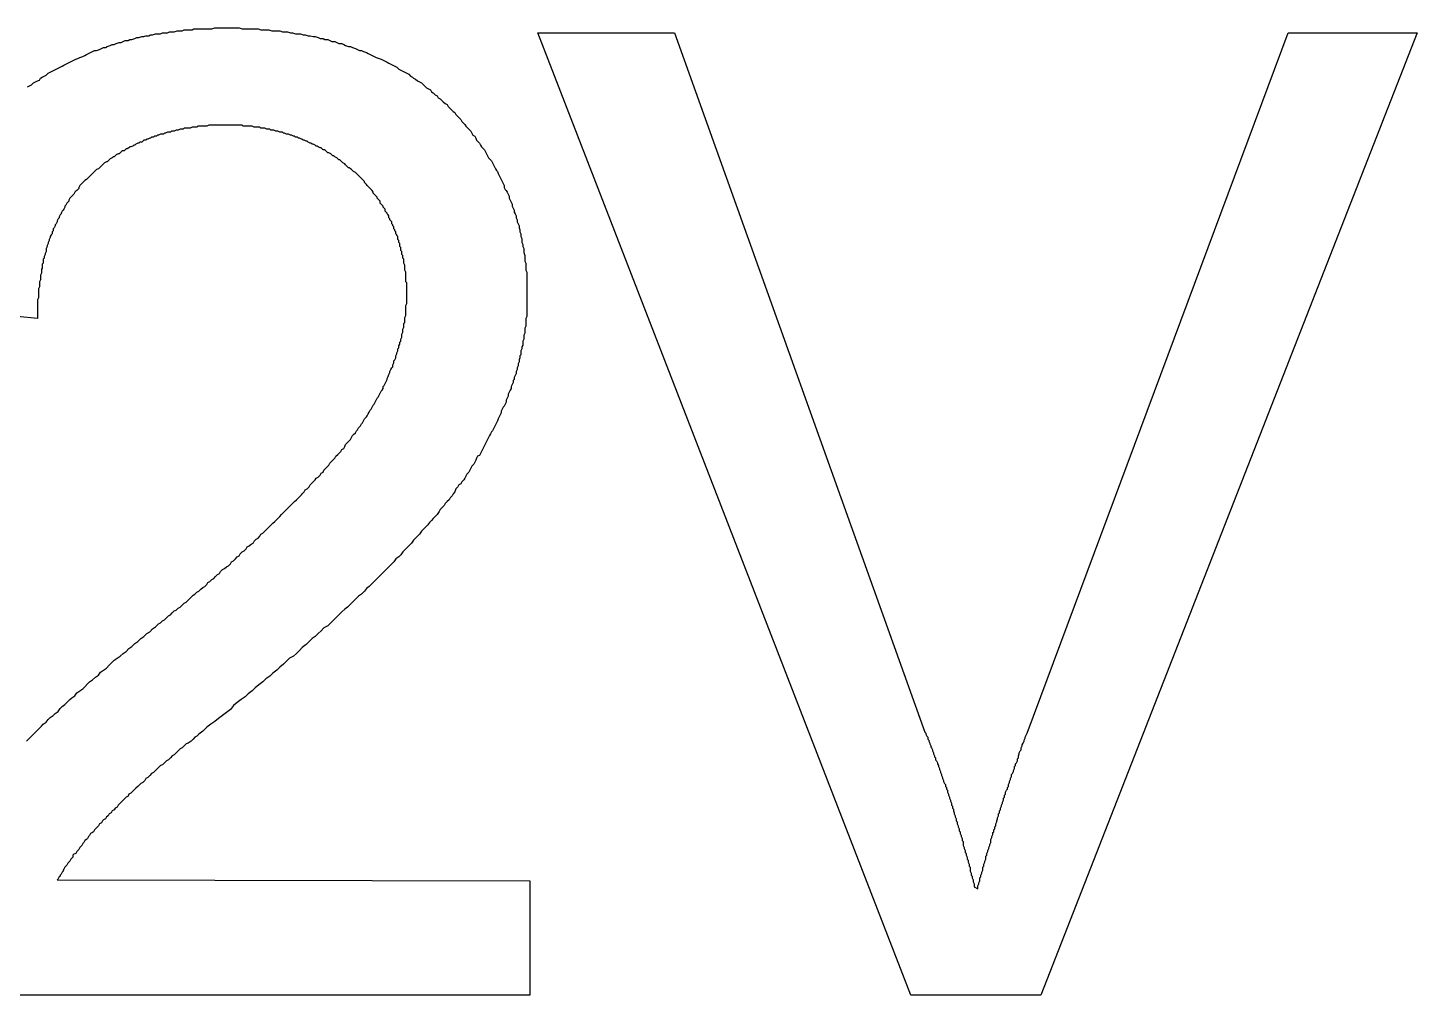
# Model space of a CAD drawing. Extents: x 6 to 282, y -60 to 50.
# Drawn here: x 48.7 to 121.1, y 0 to 50.4 of the extents above; entities that cross this region are included whole.
import ezdxf

# ---------------------------------------------------------------- set-up
doc = ezdxf.new("R2010")
doc.units = 0

msp = doc.modelspace()

# ---------------------------------------------------------------- linework, layer by layer
at = {"layer": 'Layer 0', "color": 1}
for points in [[(48.645725, 47.361523), (48.748463, 47.412888), (48.8512, 47.464256), (48.953938, 47.566994), (49.056671, 47.618362), (49.159409, 47.669731), (49.262146, 47.7211), (49.313515, 47.823833), (49.416252, 47.875202), (49.518986, 47.926571), (49.621723, 47.97794), (49.724461, 48.080677), (49.827198, 48.132046), (49.929932, 48.183414), (50.032669, 48.234779), (50.135406, 48.286148), (50.238144, 48.337517), (50.340878, 48.388885), (50.443615, 48.440254), (50.546352, 48.491623), (50.64909, 48.542992), (50.751823, 48.59436), (50.854561, 48.645725), (50.957298, 48.697094), (51.060036, 48.748463), (51.162769, 48.799831), (51.265507, 48.8512), (51.368244, 48.902569), (51.52235, 48.953938), (51.625084, 49.005306), (51.727821, 49.056671), (51.830559, 49.10804), (51.933296, 49.159409), (52.03603, 49.210777), (52.138767, 49.262146), (52.241505, 49.262146), (52.395607, 49.313515), (52.498344, 49.364883), (52.601082, 49.416252), (52.703819, 49.416252), (52.806557, 49.467621), (52.960659, 49.518986), (53.063396, 49.570354), (53.166134, 49.570354), (53.268867, 49.621723), (53.422974, 49.673092), (53.525711, 49.673092), (53.628448, 49.724461), (53.731182, 49.775829), (53.885288, 49.775829), (53.988026, 49.827198), (54.090759, 49.827198), (54.244865, 49.878567), (54.347603, 49.929932), (54.45034, 49.929932), (54.604443, 49.9813), (54.70718, 49.9813), (54.809917, 50.032669), (54.96402, 50.032669), (55.066757, 50.084038), (55.169495, 50.084038), (55.323597, 50.135406), (55.426334, 50.135406), (55.580441, 50.135406), (55.683178, 50.186775), (55.785912, 50.186775), (55.940018, 50.186775), (56.042755, 50.238144), (56.196857, 50.238144), (56.299595, 50.238144), (56.453701, 50.289513), (56.556438, 50.289513), (56.710541, 50.289513), (56.813278, 50.340878), (56.967384, 50.340878), (57.070118, 50.340878), (57.224224, 50.340878), (57.326962, 50.392246), (57.481064, 50.392246), (57.583801, 50.392246), (57.737907, 50.392246), (57.840641, 50.392246), (57.994747, 50.392246), (58.148853, 50.392246), (58.251587, 50.392246), (58.405693, 50.443615), (58.50843, 50.443615), (58.662533, 50.443615), (58.816639, 50.443615), (58.919376, 50.443615), (59.073479, 50.443615), (59.227585, 50.443615), (59.381691, 50.443615), (59.535793, 50.443615), (59.689899, 50.443615), (59.844006, 50.392246), (59.946739, 50.392246), (60.100845, 50.392246), (60.254951, 50.392246), (60.409054, 50.392246), (60.56316, 50.392246), (60.665897, 50.392246), (60.82, 50.340878), (60.974106, 50.340878), (61.128212, 50.340878), (61.230946, 50.340878), (61.385052, 50.289513), (61.539158, 50.289513), (61.69326, 50.289513), (61.795998, 50.289513), (61.950104, 50.238144), (62.104206, 50.238144), (62.206944, 50.238144), (62.36105, 50.186775), (62.463783, 50.186775), (62.617889, 50.135406), (62.771996, 50.135406), (62.874729, 50.135406), (63.028835, 50.084038), (63.131573, 50.084038), (63.285675, 50.032669), (63.388412, 50.032669), (63.542519, 49.9813), (63.645256, 49.9813), (63.799358, 49.929932), (63.902096, 49.878567), (64.056198, 49.878567), (64.158936, 49.827198), (64.313042, 49.827198), (64.415779, 49.775829), (64.518517, 49.724461), (64.672623, 49.724461), (64.775352, 49.673092), (64.87809, 49.621723), (65.032196, 49.621723), (65.134933, 49.570354), (65.237671, 49.518986), (65.391777, 49.467621), (65.494514, 49.467621), (65.597244, 49.416252), (65.75135, 49.364883), (65.854088, 49.313515), (65.956825, 49.262146), (66.059563, 49.262146), (66.1623, 49.210777), (66.316406, 49.159409), (66.419136, 49.10804), (66.521873, 49.056671), (66.624611, 49.005306), (66.727348, 48.953938), (66.830086, 48.902569), (66.984192, 48.8512), (67.086929, 48.799831), (67.189667, 48.748463), (67.292397, 48.697094), (67.395134, 48.645725), (67.497871, 48.59436), (67.600609, 48.542992), (67.703346, 48.491623), (67.806084, 48.440254), (67.908821, 48.388885), (68.011559, 48.286148), (68.114288, 48.234779), (68.217026, 48.183414), (68.319763, 48.132046), (68.422501, 48.080677), (68.525238, 48.029308), (68.627975, 47.926571), (68.730713, 47.875202), (68.782082, 47.823833), (68.884811, 47.772469), (68.987549, 47.669731), (69.090286, 47.618362), (69.193024, 47.566994), (69.295761, 47.464256), (69.34713, 47.412888), (69.449867, 47.310154), (69.552605, 47.258785), (69.655342, 47.207417), (69.706711, 47.104679), (69.809441, 47.05331), (69.912178, 46.950577), (70.014915, 46.899208), (70.066284, 46.796471), (70.169022, 46.745102), (70.271759, 46.642365), (70.323128, 46.590996), (70.425865, 46.488262), (70.528603, 46.436893), (70.579964, 46.334156), (70.682701, 46.231419), (70.73407, 46.18005), (70.836807, 46.077316), (70.939545, 46.025948), (70.990913, 45.92321), (71.093651, 45.820473), (71.14502, 45.769104), (71.247757, 45.66637), (71.299126, 45.563633), (71.401855, 45.460896), (71.453224, 45.409527), (71.504593, 45.306789), (71.60733, 45.204056), (71.658699, 45.152687), (71.761436, 45.04995), (71.812805, 44.947212), (71.864174, 44.844479), (71.966911, 44.79311), (72.01828, 44.690372), (72.069649, 44.587635), (72.172386, 44.484898), (72.223747, 44.433533), (72.275116, 44.330795), (72.326485, 44.228058), (72.429222, 44.12532), (72.480591, 44.073952), (72.53196, 43.971218), (72.583328, 43.868481), (72.634697, 43.765743), (72.686066, 43.663006), (72.788803, 43.560272), (72.840172, 43.508904), (72.891541, 43.406166), (72.942909, 43.303429), (72.994278, 43.200695), (73.045647, 43.097958), (73.097008, 42.99522), (73.148376, 42.943851), (73.199745, 42.841114), (73.251114, 42.73838), (73.302483, 42.635643), (73.353851, 42.532906), (73.40522, 42.430168), (73.456589, 42.327435), (73.507957, 42.224697), (73.507957, 42.12196), (73.559326, 42.019222), (73.610695, 41.967854), (73.662064, 41.86512), (73.713432, 41.762383), (73.764801, 41.659645), (73.764801, 41.556908), (73.81617, 41.454174), (73.867538, 41.351437), (73.9189, 41.248699), (73.9189, 41.145962), (73.970268, 41.043228), (74.021637, 40.940491), (74.021637, 40.837753), (74.073006, 40.735016), (74.124374, 40.632282), (74.124374, 40.529545), (74.175743, 40.426807), (74.175743, 40.32407), (74.227112, 40.221336), (74.278481, 40.118599), (74.278481, 40.015862), (74.329849, 39.913124), (74.329849, 39.81039), (74.381218, 39.707653), (74.381218, 39.553547), (74.432587, 39.450813), (74.432587, 39.348076), (74.432587, 39.245338), (74.483955, 39.142601), (74.483955, 39.039864), (74.535324, 38.93713), (74.535324, 38.834393), (74.535324, 38.731655), (74.586693, 38.577553), (74.586693, 38.474815), (74.586693, 38.372078), (74.586693, 38.269341), (74.638062, 38.166607), (74.638062, 38.063869), (74.638062, 37.961132), (74.638062, 37.807026), (74.68943, 37.704292), (74.68943, 37.601555), (74.68943, 37.498817), (74.68943, 37.39608), (74.68943, 37.241978), (74.68943, 37.13924), (74.68943, 37.036503), (74.68943, 36.933769), (74.68943, 36.831032), (74.68943, 36.676926), (74.68943, 36.574188), (74.68943, 36.471455), (74.68943, 36.368717), (74.68943, 36.26598), (74.68943, 36.163242), (74.68943, 36.060509), (74.68943, 36.00914), (74.68943, 35.906403), (74.68943, 35.803665), (74.68943, 35.700928), (74.68943, 35.598194), (74.68943, 35.495457), (74.68943, 35.392719), (74.638062, 35.289982), (74.638062, 35.187248), (74.638062, 35.084511), (74.638062, 34.981773), (74.638062, 34.879036), (74.586693, 34.776302), (74.586693, 34.724934), (74.586693, 34.622196), (74.586693, 34.519459), (74.535324, 34.416725), (74.535324, 34.313988), (74.535324, 34.21125), (74.483955, 34.108513), (74.483955, 34.005779), (74.483955, 33.903042), (74.432587, 33.800304), (74.432587, 33.697567), (74.381218, 33.594833), (74.381218, 33.492096), (74.381218, 33.389359), (74.329849, 33.33799), (74.329849, 33.235252), (74.278481, 33.132519), (74.278481, 33.029781), (74.227112, 32.927044), (74.227112, 32.824306), (74.175743, 32.721573), (74.175743, 32.618835), (74.124374, 32.516098), (74.124374, 32.413361), (74.073006, 32.310627), (74.021637, 32.20789), (74.021637, 32.105152), (73.970268, 32.053783), (73.970268, 31.951048), (73.9189, 31.84831), (73.867538, 31.745575), (73.867538, 31.642838), (73.81617, 31.540102), (73.764801, 31.437365), (73.713432, 31.334629), (73.713432, 31.231892), (73.662064, 31.129156), (73.610695, 31.026419), (73.610695, 30.923683), (73.559326, 30.820946), (73.507957, 30.71821), (73.456589, 30.666842), (73.40522, 30.564106), (73.353851, 30.461369), (73.353851, 30.358633), (73.302483, 30.255896), (73.251114, 30.15316), (73.199745, 30.050423), (73.148376, 29.947687), (73.097008, 29.84495), (73.045647, 29.742214), (72.994278, 29.639477), (72.942909, 29.536739), (72.891541, 29.434004), (72.840172, 29.382635), (72.788803, 29.2799), (72.737434, 29.177162), (72.686066, 29.074427), (72.634697, 28.971689), (72.583328, 28.868954), (72.53196, 28.766216), (72.480591, 28.663481), (72.429222, 28.560743), (72.377853, 28.458008), (72.326485, 28.35527), (72.275116, 28.252535), (72.223747, 28.149797), (72.121017, 28.098429), (72.069649, 27.995693), (72.01828, 27.892956), (71.966911, 27.79022), (71.915543, 27.687483), (71.812805, 27.584747), (71.761436, 27.48201), (71.710068, 27.379274), (71.658699, 27.276537), (71.555962, 27.173801), (71.504593, 27.071064), (71.453224, 26.968328), (71.401855, 26.865591), (71.299126, 26.762856), (71.247757, 26.660118), (71.14502, 26.608751), (71.093651, 26.506014), (70.990913, 26.403278), (70.939545, 26.249172), (70.836807, 26.146437), (70.785439, 26.043699), (70.682701, 25.940964), (70.631332, 25.838226), (70.528603, 25.735491), (70.425865, 25.632753), (70.374496, 25.530018), (70.271759, 25.42728), (70.169022, 25.324545), (70.117653, 25.221807), (70.014915, 25.067703), (69.912178, 24.964966), (69.809441, 24.86223), (69.706711, 24.759493), (69.603973, 24.656757), (69.501236, 24.502653), (69.398499, 24.399916), (69.295761, 24.29718), (69.193024, 24.194443), (69.090286, 24.040339), (68.987549, 23.937601), (68.884811, 23.834866), (68.782082, 23.732128), (68.679344, 23.578024), (68.576607, 23.475288), (68.473869, 23.372551), (68.319763, 23.218447), (68.217026, 23.115709), (68.114288, 22.961605), (68.011559, 22.858868), (67.857452, 22.756132), (67.754715, 22.602028), (67.651978, 22.49929), (67.497871, 22.345186), (67.395134, 22.242449), (67.241028, 22.088345), (67.138298, 21.985609), (66.984192, 21.831503), (66.881454, 21.728767), (66.727348, 21.574663), (66.624611, 21.471926), (66.470505, 21.317822), (66.316406, 21.215084), (66.213669, 21.06098), (66.059563, 20.906876), (65.905457, 20.804138), (65.75135, 20.650034), (65.648613, 20.547298), (65.494514, 20.393192), (65.340408, 20.239088), (65.186302, 20.136353), (65.032196, 19.982246), (64.87809, 19.828142), (64.775352, 19.725407), (64.621254, 19.571301), (64.467148, 19.417196), (64.313042, 19.263092), (64.107567, 19.160355), (63.953465, 19.00625), (63.799358, 18.852146), (63.645256, 18.69804), (63.49115, 18.595304), (63.337044, 18.4412), (63.182941, 18.287094), (62.977467, 18.13299), (62.823364, 17.978886), (62.669258, 17.824781), (62.515152, 17.670675), (62.309681, 17.56794), (62.155575, 17.413836), (62.001469, 17.259729), (61.795998, 17.105625), (61.641891, 16.951521), (61.43642, 16.797417), (61.282314, 16.643311), (61.076843, 16.489206), (60.922737, 16.335102), (60.717266, 16.180996), (60.511791, 16.026892), (60.357685, 15.872787), (60.152214, 15.718682), (59.998108, 15.564578), (59.792637, 15.410473), (59.587162, 15.256369), (59.381691, 15.102263), (59.227585, 14.896791), (59.022114, 14.742686), (58.816639, 14.588581), (58.611168, 14.434477), (58.405693, 14.280372), (58.200222, 14.126267), (57.994747, 13.972162), (57.789276, 13.766689), (57.583801, 13.612585), (57.481064, 13.509849), (57.37833, 13.45848), (57.275593, 13.355743), (57.172855, 13.253007), (57.018749, 13.15027), (56.916016, 13.098902), (56.813278, 12.996165), (56.710541, 12.893429), (56.607803, 12.842061), (56.50507, 12.739325), (56.402332, 12.636588), (56.299595, 12.533852), (56.196857, 12.482483), (56.094124, 12.379746), (55.991386, 12.27701), (55.888649, 12.225642), (55.785912, 12.122906), (55.683178, 12.020169), (55.580441, 11.968801), (55.477703, 11.866064), (55.374966, 11.763328), (55.323597, 11.71196), (55.220863, 11.609223), (55.118126, 11.557855), (55.015388, 11.455118), (54.912651, 11.352382), (54.809917, 11.301014), (54.758549, 11.198277), (54.655811, 11.095541), (54.553074, 11.044172), (54.45034, 10.941436), (54.398972, 10.890068), (54.296234, 10.787332), (54.193497, 10.684595), (54.142128, 10.633226), (54.039394, 10.53049), (53.936657, 10.479122), (53.885288, 10.376386), (53.782551, 10.325017), (53.679813, 10.222281), (53.628448, 10.170913), (53.525711, 10.068176), (53.474342, 10.016808), (53.371605, 9.914071), (53.320236, 9.811335), (53.217503, 9.759966), (53.166134, 9.657229), (53.063396, 9.605862), (53.012028, 9.503125), (52.90929, 9.451756), (52.857922, 9.34902), (52.755188, 9.297652), (52.703819, 9.194916), (52.601082, 9.143547), (52.549713, 9.092179), (52.498344, 8.989443), (52.395607, 8.938074), (52.344242, 8.835338), (52.292873, 8.78397), (52.190136, 8.681233), (52.138767, 8.629865), (52.087399, 8.527128), (52.03603, 8.47576), (51.933296, 8.424392), (51.881927, 8.321655), (51.830559, 8.270288), (51.77919, 8.167551), (51.727821, 8.116182), (51.625084, 8.064815), (51.573715, 7.962078), (51.52235, 7.910709), (51.470982, 7.807973), (51.419613, 7.756605), (51.368244, 7.705236), (51.316875, 7.6025), (51.265507, 7.551132), (51.214138, 7.499763), (51.162769, 7.397027), (51.060036, 7.345659), (51.008667, 7.294291), (51.008667, 7.191554), (50.957298, 7.140186), (50.90593, 7.088818), (50.854561, 6.986081), (50.803192, 6.934713), (50.751823, 6.883345), (50.700459, 6.780608), (50.64909, 6.72924), (50.597721, 6.677872), (50.546352, 6.575135), (50.494984, 6.523767), (50.494984, 6.472399), (50.443615, 6.421031), (50.392246, 6.318294), (50.340878, 6.266926), (50.340878, 6.215558), (50.289513, 6.164189), (50.238144, 6.061453), (50.186775, 6.010085), (74.843529, 5.958716), (74.843529, 0)], [(121.12632, 50.186775), (121.12632, 50.186775), (101.503647, 0), (94.723045, 0), (75.254478, 50.186775), (82.394661, 50.186775), (95.4422, 13.715322), (95.493568, 13.663953), (95.493568, 13.612585), (95.544937, 13.509849), (95.596306, 13.45848), (95.596306, 13.355743), (95.647667, 13.304376), (95.647667, 13.253007), (95.699036, 13.15027), (95.699036, 13.098902), (95.750404, 12.996165), (95.750404, 12.944798), (95.801773, 12.893429), (95.853142, 12.790692), (95.853142, 12.739325), (95.90451, 12.636588), (95.90451, 12.585219), (95.955879, 12.482483), (95.955879, 12.431115), (96.007248, 12.379746), (96.007248, 12.27701), (96.058617, 12.225642), (96.109985, 12.122906), (96.109985, 12.071537), (96.161354, 11.968801), (96.161354, 11.917433), (96.212723, 11.814696), (96.212723, 11.763328), (96.264091, 11.660591), (96.264091, 11.609223), (96.31546, 11.506487), (96.31546, 11.455118), (96.366829, 11.352382), (96.366829, 11.301014), (96.418198, 11.198277), (96.418198, 11.146909), (96.469559, 11.044172), (96.520927, 10.992805), (96.520927, 10.890068), (96.572296, 10.838699), (96.572296, 10.735963), (96.623665, 10.684595), (96.623665, 10.581859), (96.675034, 10.479122), (96.675034, 10.427753), (96.726402, 10.325017), (96.726402, 10.273649), (96.777771, 10.170913), (96.777771, 10.119544), (96.82914, 10.016808), (96.82914, 9.914071), (96.880508, 9.862703), (96.880508, 9.759966), (96.931877, 9.708598), (96.931877, 9.605862), (96.983246, 9.503125), (96.983246, 9.451756), (97.034615, 9.34902), (97.034615, 9.297652), (97.085983, 9.194916), (97.085983, 9.092179), (97.137352, 9.040811), (97.137352, 8.938074), (97.188721, 8.835338), (97.188721, 8.78397), (97.240089, 8.681233), (97.240089, 8.578497), (97.291451, 8.527128), (97.291451, 8.424392), (97.342819, 8.321655), (97.342819, 8.270288), (97.394188, 8.167551), (97.394188, 8.064815), (97.445557, 8.013446), (97.445557, 7.910709), (97.445557, 7.807973), (97.496925, 7.705236), (97.496925, 7.653868), (97.548294, 7.551132), (97.548294, 7.448395), (97.599663, 7.397027), (97.599663, 7.294291), (97.651031, 7.191554), (97.651031, 7.088818), (97.7024, 7.037449), (97.7024, 6.934713), (97.753769, 6.831976), (97.753769, 6.72924), (97.805138, 6.677872), (97.805138, 6.575135), (97.805138, 6.472399), (97.856506, 6.369662), (97.856506, 6.266926), (97.907875, 6.215558), (97.907875, 6.112821), (97.959244, 6.010085), (97.959244, 5.907348), (98.010612, 5.804612), (98.010612, 5.753243), (98.010612, 5.650507), (98.21608, 5.547771), (98.21608, 5.650507), (98.21608, 5.701875), (98.267448, 5.804612), (98.267448, 5.85598), (98.318817, 5.958716), (98.318817, 6.010085), (98.318817, 6.112821), (98.370186, 6.164189), (98.370186, 6.266926), (98.421555, 6.369662), (98.421555, 6.421031), (98.472923, 6.523767), (98.472923, 6.575135), (98.472923, 6.677872), (98.524292, 6.72924), (98.524292, 6.831976), (98.575661, 6.934713), (98.575661, 6.986081), (98.627029, 7.088818), (98.627029, 7.140186), (98.627029, 7.242922), (98.678398, 7.294291), (98.678398, 7.397027), (98.729767, 7.499763), (98.729767, 7.551132), (98.781136, 7.653868), (98.781136, 7.705236), (98.832504, 7.807973), (98.832504, 7.859341), (98.883873, 7.962078), (98.883873, 8.064815), (98.883873, 8.116182), (98.935242, 8.218919), (98.935242, 8.270288), (98.986603, 8.373024), (98.986603, 8.47576), (99.037971, 8.527128), (99.037971, 8.629865), (99.08934, 8.681233), (99.08934, 8.78397), (99.140709, 8.835338), (99.140709, 8.938074), (99.192078, 9.040811), (99.192078, 9.092179), (99.243446, 9.194916), (99.243446, 9.246284), (99.294815, 9.34902), (99.294815, 9.451756), (99.346184, 9.503125), (99.346184, 9.605862), (99.397552, 9.657229), (99.397552, 9.759966), (99.448921, 9.862703), (99.448921, 9.914071), (99.50029, 10.016808), (99.50029, 10.068176), (99.551659, 10.170913), (99.551659, 10.273649), (99.603027, 10.325017), (99.603027, 10.427753), (99.654396, 10.479122), (99.654396, 10.581859), (99.705765, 10.684595), (99.757133, 10.735963), (99.757133, 10.838699), (99.808495, 10.890068), (99.808495, 10.992805), (99.859863, 11.095541), (99.859863, 11.146909), (99.911232, 11.249645), (99.911232, 11.301014), (99.962601, 11.40375), (99.962601, 11.506487), (100.013969, 11.557855), (100.065338, 11.660591), (100.065338, 11.71196), (100.116707, 11.814696), (100.116707, 11.917433), (100.168076, 11.968801), (100.168076, 12.071537), (100.219444, 12.122906), (100.270813, 12.225642), (100.270813, 12.328379), (100.322182, 12.379746), (100.322182, 12.482483), (100.37355, 12.585219), (100.37355, 12.636588), (100.424919, 12.739325), (100.476288, 12.790692), (100.476288, 12.893429), (100.527657, 12.996165), (100.527657, 13.047534), (100.579025, 13.15027), (100.630386, 13.253007), (100.630386, 13.304376), (100.681755, 13.407112), (100.681755, 13.45848), (100.733124, 13.561216), (100.784492, 13.663953), (114.397079, 50.186775), (121.12632, 50.186775)], [(48.59436, 13.253007), (48.697094, 13.355743), (48.799831, 13.45848), (48.902569, 13.561216), (49.005306, 13.663953), (49.159409, 13.818058), (49.262146, 13.920794), (49.364883, 14.023531), (49.467621, 14.126267), (49.621723, 14.229004), (49.724461, 14.383108), (49.827198, 14.485845), (49.9813, 14.588581), (50.084038, 14.691318), (50.238144, 14.794054), (50.340878, 14.948159), (50.443615, 15.050896), (50.597721, 15.153632), (50.700459, 15.256369), (50.854561, 15.410473), (50.957298, 15.513209), (51.111404, 15.615946), (51.214138, 15.770051), (51.368244, 15.872787), (51.52235, 15.975524), (51.625084, 16.07826), (51.77919, 16.232365), (51.881927, 16.335102), (52.03603, 16.437838), (52.190136, 16.591944), (52.344242, 16.694679), (52.446976, 16.848783), (52.601082, 16.951521), (52.755188, 17.054256), (52.90929, 17.208363), (53.012028, 17.311098), (53.166134, 17.465202), (53.320236, 17.56794), (53.474342, 17.670675), (53.628448, 17.824781), (53.782551, 17.927517), (53.936657, 18.081621), (54.090759, 18.184359), (54.244865, 18.338463), (54.398972, 18.4412), (54.553074, 18.595304), (54.70718, 18.69804), (54.861286, 18.852146), (55.015388, 18.954882), (55.169495, 19.108986), (55.323597, 19.211723), (55.477703, 19.365828), (55.580441, 19.417196), (55.683178, 19.519932), (55.785912, 19.571301), (55.888649, 19.674038), (55.991386, 19.776773), (56.094124, 19.828142), (56.196857, 19.93088), (56.299595, 20.033615), (56.402332, 20.084984), (56.50507, 20.187719), (56.607803, 20.239088), (56.710541, 20.341825), (56.813278, 20.444561), (56.916016, 20.49593), (57.018749, 20.598665), (57.070118, 20.650034), (57.172855, 20.752771), (57.275593, 20.855507), (57.37833, 20.906876), (57.481064, 21.009611), (57.583801, 21.06098), (57.686539, 21.163717), (57.789276, 21.266453), (57.89201, 21.317822), (57.994747, 21.420557), (58.046116, 21.523294), (58.148853, 21.574663), (58.251587, 21.677399), (58.354324, 21.728767), (58.457062, 21.831503), (58.559799, 21.93424), (58.662533, 21.985609), (58.713902, 22.088345), (58.816639, 22.191082), (58.919376, 22.242449), (59.022114, 22.345186), (59.124847, 22.396555), (59.227585, 22.49929), (59.278954, 22.602028), (59.381691, 22.653395), (59.484428, 22.756132), (59.587162, 22.858868), (59.689899, 22.910236), (59.741268, 23.012974), (59.844006, 23.115709), (59.946739, 23.167078), (60.049477, 23.269815), (60.100845, 23.372551), (60.203583, 23.42392), (60.30632, 23.526655), (60.409054, 23.578024), (60.460423, 23.680761), (60.56316, 23.783497), (60.665897, 23.834866), (60.768631, 23.937601), (60.82, 24.040339), (60.922737, 24.091707), (61.025475, 24.194443), (61.128212, 24.29718), (61.179577, 24.348547), (61.282314, 24.451284), (61.385052, 24.55402), (61.43642, 24.605389), (61.539158, 24.708126), (61.641891, 24.810862), (61.69326, 24.86223), (61.795998, 24.964966), (61.898735, 25.067703), (61.950104, 25.119072), (62.052837, 25.221807), (62.155575, 25.324545), (62.206944, 25.375912), (62.309681, 25.478649), (62.412415, 25.581385), (62.463783, 25.632753), (62.566521, 25.735491), (62.669258, 25.838226), (62.720627, 25.889595), (62.823364, 25.992331), (62.926098, 26.095068), (62.977467, 26.146437), (63.080204, 26.249172), (63.131573, 26.35191), (63.23431, 26.403278), (63.337044, 26.506014), (63.388412, 26.608751), (63.49115, 26.711487), (63.542519, 26.762856), (63.645256, 26.865591), (63.696621, 26.968328), (63.799358, 27.019697), (63.902096, 27.122433), (63.953465, 27.22517), (64.056198, 27.276537), (64.107567, 27.379274), (64.210304, 27.48201), (64.261673, 27.533379), (64.36441, 27.636116), (64.415779, 27.738852), (64.518517, 27.841589), (64.569885, 27.892956), (64.672623, 27.995693), (64.723984, 28.098429), (64.826721, 28.201166), (64.87809, 28.252535), (64.980827, 28.35527), (65.032196, 28.458008), (65.134933, 28.509375), (65.186302, 28.612112), (65.237671, 28.714848), (65.340408, 28.817585), (65.391777, 28.868954), (65.494514, 28.971689), (65.545876, 29.074427), (65.597244, 29.177162), (65.648613, 29.228531), (65.75135, 29.331266), (65.802719, 29.434004), (65.854088, 29.485373), (65.905457, 29.588108), (66.008194, 29.690845), (66.059563, 29.793581), (66.110931, 29.84495), (66.1623, 29.947687), (66.213669, 30.050423), (66.316406, 30.15316), (66.367775, 30.204527), (66.419136, 30.307264), (66.470505, 30.41), (66.521873, 30.512737), (66.573242, 30.564106), (66.624611, 30.666842), (66.67598, 30.769579), (66.727348, 30.820946), (66.778717, 30.923683), (66.830086, 31.026419), (66.881454, 31.129156), (66.932823, 31.180525), (66.984192, 31.28326), (67.035561, 31.385998), (67.086929, 31.488733), (67.138298, 31.540102), (67.189667, 31.642838), (67.189667, 31.745575), (67.241028, 31.796944), (67.292397, 31.899679), (67.343765, 32.002415), (67.395134, 32.105152), (67.395134, 32.156521), (67.446503, 32.259258), (67.497871, 32.361992), (67.54924, 32.464729), (67.54924, 32.516098), (67.600609, 32.618835), (67.651978, 32.721573), (67.703346, 32.772938), (67.703346, 32.875675), (67.754715, 32.978413), (67.754715, 33.08115), (67.806084, 33.132519), (67.857452, 33.235252), (67.857452, 33.33799), (67.908821, 33.440727), (67.908821, 33.492096), (67.96019, 33.594833), (67.96019, 33.697567), (68.011559, 33.748936), (68.011559, 33.851673), (68.06292, 33.954411), (68.06292, 34.057144), (68.114288, 34.108513), (68.114288, 34.21125), (68.165657, 34.313988), (68.165657, 34.365356), (68.165657, 34.46809), (68.217026, 34.570827), (68.217026, 34.673565), (68.217026, 34.724934), (68.268394, 34.827671), (68.268394, 34.930405), (68.268394, 35.033142), (68.319763, 35.084511), (68.319763, 35.187248), (68.319763, 35.289982), (68.319763, 35.341351), (68.371132, 35.444088), (68.371132, 35.546825), (68.371132, 35.649563), (68.371132, 35.700928), (68.371132, 35.803665), (68.371132, 35.906403), (68.371132, 35.957771), (68.422501, 36.060509), (68.422501, 36.163242), (68.422501, 36.26598), (68.422501, 36.317348), (68.422501, 36.420086), (68.422501, 36.522823), (68.422501, 36.574188), (68.422501, 36.676926), (68.422501, 36.728294), (68.422501, 36.831032), (68.422501, 36.882401), (68.422501, 36.985134), (68.422501, 37.036503), (68.422501, 37.13924), (68.371132, 37.190609), (68.371132, 37.293346), (68.371132, 37.344715), (68.371132, 37.447449), (68.371132, 37.498817), (68.371132, 37.550186), (68.371132, 37.652924), (68.371132, 37.704292), (68.319763, 37.807026), (68.319763, 37.858395), (68.319763, 37.961132), (68.319763, 38.012501), (68.319763, 38.063869), (68.268394, 38.166607), (68.268394, 38.217972), (68.268394, 38.320709), (68.268394, 38.372078), (68.217026, 38.423447), (68.217026, 38.526184), (68.217026, 38.577553), (68.165657, 38.628918), (68.165657, 38.731655), (68.165657, 38.783024), (68.114288, 38.834393), (68.114288, 38.93713), (68.114288, 38.988499), (68.06292, 39.039864), (68.06292, 39.142601), (68.06292, 39.19397), (68.011559, 39.245338), (68.011559, 39.348076), (67.96019, 39.399445), (67.96019, 39.450813), (67.96019, 39.553547), (67.908821, 39.604916), (67.908821, 39.656284), (67.857452, 39.707653), (67.857452, 39.81039), (67.806084, 39.861759), (67.806084, 39.913124), (67.754715, 39.964493), (67.754715, 40.06723), (67.703346, 40.118599), (67.703346, 40.169968), (67.651978, 40.221336), (67.651978, 40.32407), (67.600609, 40.375439), (67.54924, 40.426807), (67.54924, 40.478176), (67.497871, 40.529545), (67.497871, 40.632282), (67.446503, 40.683651), (67.395134, 40.735016), (67.395134, 40.786385), (67.343765, 40.837753), (67.292397, 40.889122), (67.292397, 40.991859), (67.241028, 41.043228), (67.189667, 41.094597), (67.189667, 41.145962), (67.138298, 41.19733), (67.086929, 41.248699), (67.035561, 41.300068), (67.035561, 41.402805), (66.984192, 41.454174), (66.932823, 41.505543), (66.881454, 41.556908), (66.881454, 41.608276), (66.830086, 41.659645), (66.778717, 41.711014), (66.727348, 41.762383), (66.67598, 41.813751), (66.67598, 41.86512), (66.624611, 41.967854), (66.573242, 42.019222), (66.521873, 42.070591), (66.470505, 42.12196), (66.419136, 42.173328), (66.367775, 42.224697), (66.316406, 42.276066), (66.265038, 42.327435), (66.213669, 42.378799), (66.213669, 42.430168), (66.1623, 42.481537), (66.110931, 42.532906), (66.059563, 42.584274), (66.008194, 42.635643), (65.956825, 42.687012), (65.905457, 42.73838), (65.854088, 42.789749), (65.802719, 42.841114), (65.75135, 42.892483), (65.648613, 42.943851), (65.597244, 42.99522), (65.545876, 43.046589), (65.494514, 43.097958), (65.443146, 43.149326), (65.391777, 43.149326), (65.340408, 43.200695), (65.28904, 43.25206), (65.237671, 43.303429), (65.186302, 43.354797), (65.083565, 43.406166), (65.032196, 43.457535), (64.980827, 43.508904), (64.929459, 43.560272), (64.87809, 43.560272), (64.826721, 43.611641), (64.775352, 43.663006), (64.672623, 43.714375), (64.621254, 43.765743), (64.569885, 43.765743), (64.518517, 43.817112), (64.467148, 43.868481), (64.36441, 43.919849), (64.313042, 43.919849), (64.261673, 43.971218), (64.210304, 44.022587), (64.158936, 44.073952), (64.056198, 44.073952), (64.004829, 44.12532), (63.953465, 44.176689), (63.902096, 44.176689), (63.799358, 44.228058), (63.74799, 44.279427), (63.696621, 44.279427), (63.645256, 44.330795), (63.542519, 44.382164), (63.49115, 44.382164), (63.439781, 44.433533), (63.388412, 44.433533), (63.285675, 44.484898), (63.23431, 44.536266), (63.182941, 44.536266), (63.080204, 44.587635), (63.028835, 44.587635), (62.977467, 44.639004), (62.926098, 44.639004), (62.823364, 44.690372), (62.771996, 44.690372), (62.720627, 44.741741), (62.617889, 44.741741), (62.566521, 44.79311), (62.515152, 44.79311), (62.412415, 44.844479), (62.36105, 44.844479), (62.258312, 44.895844), (62.206944, 44.895844), (62.155575, 44.895844), (62.052837, 44.947212), (62.001469, 44.947212), (61.950104, 44.998581), (61.847366, 44.998581), (61.795998, 44.998581), (61.69326, 45.04995), (61.641891, 45.04995), (61.590523, 45.04995), (61.487789, 45.101318), (61.43642, 45.101318), (61.333683, 45.101318), (61.282314, 45.152687), (61.179577, 45.152687), (61.128212, 45.152687), (61.025475, 45.204056), (60.974106, 45.204056), (60.922737, 45.204056), (60.82, 45.204056), (60.768631, 45.255424), (60.665897, 45.255424), (60.614529, 45.255424), (60.511791, 45.255424), (60.460423, 45.255424), (60.357685, 45.306789), (60.30632, 45.306789), (60.203583, 45.306789), (60.152214, 45.306789), (60.049477, 45.306789), (59.998108, 45.306789), (59.895374, 45.306789), (59.844006, 45.358158), (59.741268, 45.358158), (59.638531, 45.358158), (59.587162, 45.358158), (59.484428, 45.358158), (59.43306, 45.358158), (59.330322, 45.358158), (59.278954, 45.358158), (59.176216, 45.358158), (59.073479, 45.358158), (59.022114, 45.358158), (58.919376, 45.358158), (58.868008, 45.358158), (58.76527, 45.358158), (58.662533, 45.358158), (58.611168, 45.358158), (58.50843, 45.358158), (58.405693, 45.358158), (58.354324, 45.358158), (58.251587, 45.358158), (58.200222, 45.358158), (58.097485, 45.358158), (57.994747, 45.306789), (57.943378, 45.306789), (57.840641, 45.306789), (57.789276, 45.306789), (57.686539, 45.306789), (57.63517, 45.306789), (57.532433, 45.306789), (57.481064, 45.255424), (57.37833, 45.255424), (57.326962, 45.255424), (57.224224, 45.255424), (57.121487, 45.204056), (57.070118, 45.204056), (56.967384, 45.204056), (56.916016, 45.204056), (56.813278, 45.204056), (56.761909, 45.152687), (56.659172, 45.152687), (56.607803, 45.152687), (56.50507, 45.101318), (56.453701, 45.101318), (56.402332, 45.101318), (56.299595, 45.04995), (56.248226, 45.04995), (56.145493, 45.04995), (56.094124, 44.998581), (55.991386, 44.998581), (55.940018, 44.998581), (55.83728, 44.947212), (55.785912, 44.947212), (55.734543, 44.895844), (55.631809, 44.895844), (55.580441, 44.895844), (55.477703, 44.844479), (55.426334, 44.844479), (55.374966, 44.79311), (55.272232, 44.79311), (55.220863, 44.741741), (55.118126, 44.741741), (55.066757, 44.690372), (55.015388, 44.690372), (54.912651, 44.639004), (54.861286, 44.639004), (54.809917, 44.587635), (54.70718, 44.587635), (54.655811, 44.536266), (54.604443, 44.484898), (54.501705, 44.484898), (54.45034, 44.433533), (54.398972, 44.433533), (54.296234, 44.382164), (54.244865, 44.330795), (54.193497, 44.330795), (54.142128, 44.279427), (54.039394, 44.228058), (53.988026, 44.228058), (53.936657, 44.176689), (53.83392, 44.12532), (53.782551, 44.12532), (53.731182, 44.073952), (53.679813, 44.022587), (53.57708, 44.022587), (53.525711, 43.971218), (53.474342, 43.919849), (53.422974, 43.868481), (53.371605, 43.868481), (53.268867, 43.817112), (53.217503, 43.765743), (53.166134, 43.714375), (53.114765, 43.714375), (53.063396, 43.663006), (52.960659, 43.611641), (52.90929, 43.560272), (52.857922, 43.508904), (52.806557, 43.457535), (52.755188, 43.457535), (52.652451, 43.406166), (52.601082, 43.354797), (52.549713, 43.303429), (52.498344, 43.25206), (52.446976, 43.200695), (52.395607, 43.149326), (52.344242, 43.097958), (52.241505, 43.046589), (52.190136, 42.99522), (52.138767, 42.943851), (52.087399, 42.892483), (52.03603, 42.841114), (51.984661, 42.789749), (51.933296, 42.73838), (51.881927, 42.687012), (51.830559, 42.635643), (51.77919, 42.584274), (51.727821, 42.532906), (51.625084, 42.481537), (51.573715, 42.430168), (51.52235, 42.378799), (51.470982, 42.327435), (51.419613, 42.276066), (51.368244, 42.224697), (51.316875, 42.12196), (51.316875, 42.070591), (51.265507, 42.019222), (51.214138, 41.967854), (51.162769, 41.916489), (51.111404, 41.86512), (51.060036, 41.762383), (51.008667, 41.711014), (50.957298, 41.659645), (50.90593, 41.608276), (50.854561, 41.556908), (50.803192, 41.454174), (50.803192, 41.402805), (50.751823, 41.351437), (50.700459, 41.300068), (50.64909, 41.19733), (50.597721, 41.145962), (50.597721, 41.094597), (50.546352, 40.991859), (50.494984, 40.940491), (50.443615, 40.889122), (50.392246, 40.786385), (50.392246, 40.735016), (50.340878, 40.683651), (50.289513, 40.580914), (50.289513, 40.529545), (50.238144, 40.478176), (50.186775, 40.375439), (50.186775, 40.32407), (50.135406, 40.221336), (50.084038, 40.169968), (50.084038, 40.118599), (50.032669, 40.015862), (49.9813, 39.964493), (49.9813, 39.861759), (49.929932, 39.81039), (49.929932, 39.707653), (49.878567, 39.656284), (49.827198, 39.553547), (49.827198, 39.502178), (49.775829, 39.399445), (49.775829, 39.348076), (49.724461, 39.245338), (49.724461, 39.19397), (49.673092, 39.091232), (49.673092, 39.039864), (49.621723, 38.93713), (49.621723, 38.834393), (49.621723, 38.783024), (49.570354, 38.680286), (49.570354, 38.628918), (49.518986, 38.526184), (49.518986, 38.423447), (49.467621, 38.372078), (49.467621, 38.269341), (49.467621, 38.166607), (49.416252, 38.115238), (49.416252, 38.012501), (49.416252, 37.909763), (49.364883, 37.858395), (49.364883, 37.755661), (49.364883, 37.652924), (49.313515, 37.550186), (49.313515, 37.498817), (49.313515, 37.39608), (49.313515, 37.293346), (49.262146, 37.190609), (49.262146, 37.13924), (49.262146, 37.036503), (49.262146, 36.933769), (49.210777, 36.831032), (49.210777, 36.779663), (49.210777, 36.676926), (49.210777, 36.574188), (49.210777, 36.471455), (49.210777, 36.368717), (49.159409, 36.26598), (49.159409, 36.163242), (49.159409, 36.111874), (49.159409, 36.00914), (49.159409, 35.906403), (49.159409, 35.803665), (49.159409, 35.700928), (49.159409, 35.598194), (49.159409, 35.495457), (49.159409, 35.392719), (49.159409, 35.289982), (42.789749, 35.906403)], [(74.843529, 0), (74.843529, 0), (41.608276, 0)]]:
    msp.add_lwpolyline(points, dxfattribs=at)

doc.saveas('drawing.dxf')
